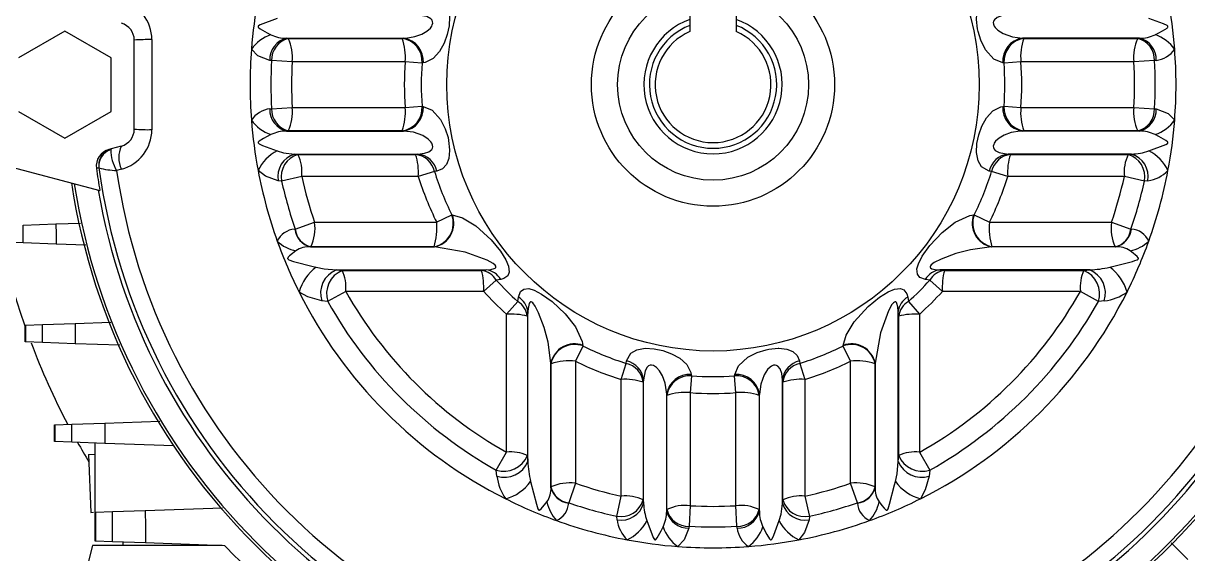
# Model space of a CAD drawing. Header units: millimetres. Extents: x 100 to 940, y 100 to 694.
# Drawn here: x 628.9 to 647.76, y 257.31 to 265.9 of the extents above; entities that cross this region are included whole.
import ezdxf

# ---------------------------------------------------------------- set-up
doc = ezdxf.new("R2010")
doc.units = ezdxf.units.MM

msp = doc.modelspace()

# ---------------------------------------------------------------- linework, layer by layer
at = {"color": 1, "linetype": 'Continuous'}
for p, q in [((639.694, 266.127), (639.694, 265.767)), ((640.444, 266.127), (640.444, 265.767)), ((629.569, 265.774), (628.819, 265.341)), ((630.319, 265.341), (629.569, 265.774)), ((630.694, 264.186), (630.694, 265.63)), ((630.978, 265.637), (630.978, 264.179)), ((633.16, 265.659), (635.056, 265.659)), ((633.16, 265.659), (633.188, 265.656)), ((633.188, 265.656), (635.035, 265.656)), ((635.035, 265.656), (635.056, 265.659)), ((646.977, 265.659), (645.081, 265.659)), ((645.081, 265.659), (645.102, 265.656)), ((645.102, 265.656), (646.949, 265.656)), ((646.949, 265.656), (646.977, 265.659)), ((630.319, 264.475), (630.319, 265.341)), ((632.917, 265.297), (632.889, 265.3)), ((633.251, 265.279), (632.917, 265.297)), ((635.081, 265.279), (633.251, 265.279)), ((635.354, 265.258), (635.081, 265.279)), ((635.375, 265.261), (635.354, 265.258)), ((644.783, 265.258), (644.762, 265.261)), ((645.056, 265.279), (644.783, 265.258)), ((646.886, 265.279), (645.056, 265.279)), ((647.22, 265.297), (646.886, 265.279)), ((647.248, 265.3), (647.22, 265.297)), ((628.819, 264.475), (629.569, 264.042)), ((629.569, 264.042), (630.319, 264.475)), ((632.889, 264.516), (632.917, 264.519)), ((632.917, 264.519), (633.251, 264.538)), ((633.251, 264.538), (635.081, 264.538)), ((635.081, 264.538), (635.354, 264.558)), ((635.354, 264.558), (635.375, 264.555)), ((644.762, 264.555), (644.783, 264.558)), ((644.783, 264.558), (645.056, 264.538)), ((645.056, 264.538), (646.886, 264.538)), ((646.886, 264.538), (647.22, 264.519)), ((647.22, 264.519), (647.248, 264.516)), ((633.188, 264.16), (633.16, 264.157)), ((633.16, 264.157), (635.056, 264.157)), ((635.035, 264.16), (633.188, 264.16)), ((635.056, 264.157), (635.035, 264.16)), ((645.102, 264.16), (645.081, 264.157)), ((646.977, 264.157), (645.081, 264.157)), ((646.949, 264.16), (645.102, 264.16)), ((646.977, 264.157), (646.949, 264.16)), ((630.326, 263.872), (630.485, 263.915)), ((630.285, 263.861), (630.326, 263.872)), ((630.326, 263.872), (630.311, 263.855)), ((633.289, 263.784), (635.288, 263.784)), ((633.289, 263.784), (633.343, 263.778)), ((633.343, 263.778), (635.25, 263.778)), ((635.25, 263.778), (635.288, 263.784)), ((646.849, 263.784), (644.849, 263.784)), ((644.849, 263.784), (644.888, 263.778)), ((644.888, 263.778), (646.794, 263.778)), ((646.794, 263.778), (646.849, 263.784)), ((628.631, 263.596), (630.134, 263.193)), ((630.121, 263.56), (630.12, 263.563)), ((630.486, 263.539), (630.407, 263.517)), ((633.079, 263.347), (633.024, 263.353)), ((633.405, 263.42), (633.079, 263.347)), ((635.294, 263.42), (633.405, 263.42)), ((635.555, 263.501), (635.294, 263.42)), ((635.594, 263.507), (635.555, 263.501)), ((644.582, 263.501), (644.543, 263.507)), ((644.843, 263.42), (644.582, 263.501)), ((646.732, 263.42), (644.843, 263.42)), ((647.058, 263.347), (646.732, 263.42)), ((647.113, 263.353), (647.058, 263.347)), ((635.591, 262.68), (635.836, 262.802)), ((635.836, 262.802), (635.845, 262.801)), ((644.292, 262.801), (644.301, 262.802)), ((644.301, 262.802), (644.546, 262.68)), ((628.895, 262.635), (629.425, 262.653)), ((629.425, 262.653), (629.824, 262.667)), ((633.299, 262.57), (633.615, 262.679)), ((633.615, 262.679), (635.591, 262.68)), ((644.546, 262.68), (646.522, 262.679)), ((646.522, 262.679), (646.838, 262.57)), ((633.292, 262.569), (633.299, 262.57)), ((646.838, 262.57), (646.845, 262.569)), ((628.896, 262.344), (628.621, 262.353)), ((629.426, 262.325), (628.896, 262.344)), ((629.907, 262.308), (629.426, 262.325)), ((633.555, 262.283), (633.549, 262.282)), ((633.549, 262.282), (635.558, 262.282)), ((635.55, 262.283), (633.555, 262.283)), ((635.558, 262.282), (635.55, 262.283)), ((644.587, 262.283), (644.579, 262.282)), ((646.589, 262.282), (644.579, 262.282)), ((646.582, 262.283), (644.587, 262.283)), ((646.589, 262.282), (646.582, 262.283)), ((633.967, 261.909), (636.393, 261.909)), ((633.967, 261.909), (634.063, 261.9)), ((634.063, 261.9), (636.318, 261.9)), ((636.318, 261.9), (636.393, 261.909)), ((646.17, 261.909), (643.744, 261.909)), ((643.744, 261.909), (643.819, 261.9)), ((643.819, 261.9), (646.074, 261.9)), ((646.074, 261.9), (646.17, 261.909)), ((636.556, 261.744), (636.353, 261.561)), ((636.629, 261.755), (636.556, 261.744)), ((643.581, 261.744), (643.508, 261.755)), ((643.785, 261.561), (643.581, 261.744)), ((634.118, 261.561), (633.826, 261.397)), ((636.353, 261.561), (634.118, 261.561)), ((636.904, 261.396), (636.915, 261.469)), ((643.222, 261.469), (643.233, 261.396)), ((646.019, 261.561), (643.785, 261.561)), ((646.311, 261.397), (646.019, 261.561)), ((633.826, 261.397), (633.729, 261.407)), ((636.721, 261.192), (636.904, 261.396)), ((643.233, 261.396), (643.416, 261.192)), ((646.408, 261.407), (646.311, 261.397)), ((636.721, 258.957), (636.721, 261.192)), ((637.069, 261.233), (637.061, 261.158)), ((637.061, 261.158), (637.061, 258.902)), ((637.069, 258.806), (637.069, 261.233)), ((643.068, 258.806), (643.068, 261.233)), ((643.076, 261.158), (643.068, 261.233)), ((643.076, 258.902), (643.076, 261.158)), ((643.416, 261.192), (643.416, 258.957)), ((628.925, 260.741), (628.925, 261.013)), ((628.925, 261.013), (628.931, 261.013)), ((628.931, 261.013), (629.205, 261.022)), ((629.205, 261.022), (629.736, 261.041)), ((629.736, 261.041), (630.314, 261.061)), ((628.931, 260.741), (628.925, 260.741)), ((629.206, 260.731), (628.931, 260.741)), ((629.737, 260.713), (629.206, 260.731)), ((630.461, 260.687), (629.737, 260.713)), ((637.961, 260.684), (637.962, 260.676)), ((642.175, 260.676), (642.176, 260.684)), ((637.962, 260.676), (637.84, 260.431)), ((642.297, 260.431), (642.175, 260.676)), ((637.443, 258.388), (637.443, 260.398)), ((637.444, 260.389), (637.443, 260.398)), ((637.444, 258.395), (637.444, 260.389)), ((637.84, 260.431), (637.84, 258.455)), ((638.58, 260.133), (638.662, 260.395)), ((638.662, 260.395), (638.668, 260.434)), ((641.469, 260.434), (641.475, 260.395)), ((641.475, 260.395), (641.557, 260.133)), ((642.297, 258.455), (642.297, 260.431)), ((642.694, 260.398), (642.693, 260.389)), ((642.693, 260.389), (642.694, 258.395)), ((642.694, 258.388), (642.694, 260.398)), ((638.58, 258.245), (638.58, 260.133)), ((638.944, 260.128), (638.939, 260.089)), ((638.944, 258.128), (638.944, 260.128)), ((639.718, 260.194), (639.698, 259.92)), ((639.716, 260.215), (639.718, 260.194)), ((640.419, 260.194), (640.421, 260.215)), ((640.439, 259.92), (640.419, 260.194)), ((641.193, 258.128), (641.193, 260.128)), ((641.198, 260.089), (641.193, 260.128)), ((641.557, 260.133), (641.557, 258.245)), ((638.939, 260.089), (638.939, 258.183)), ((641.198, 258.183), (641.198, 260.089)), ((639.318, 257.999), (639.318, 259.895)), ((639.321, 259.874), (639.318, 259.895)), ((639.321, 258.027), (639.321, 259.874)), ((639.698, 259.92), (639.698, 258.091)), ((640.439, 258.091), (640.439, 259.92)), ((640.819, 259.895), (640.816, 259.874)), ((640.816, 259.874), (640.816, 258.027)), ((640.819, 257.999), (640.819, 259.895)), ((629.401, 259.128), (629.401, 259.4)), ((629.401, 259.4), (629.407, 259.4)), ((629.407, 259.4), (629.681, 259.41)), ((629.681, 259.41), (630.214, 259.428)), ((630.214, 259.428), (631.106, 259.46)), ((629.407, 259.128), (629.401, 259.128)), ((629.682, 259.119), (629.407, 259.128)), ((630.215, 259.1), (629.682, 259.119)), ((630.059, 257.985), (630.059, 259.106)), ((631.336, 259.061), (630.215, 259.1)), ((629.954, 258.919), (630.059, 258.923)), ((629.954, 258.919), (629.987, 257.982)), ((636.557, 258.666), (636.721, 258.957)), ((637.061, 258.902), (637.069, 258.806)), ((643.068, 258.806), (643.076, 258.902)), ((643.416, 258.957), (643.58, 258.666)), ((636.568, 258.569), (636.557, 258.666)), ((643.58, 258.666), (643.57, 258.569)), ((637.84, 258.455), (637.731, 258.138)), ((642.407, 258.138), (642.297, 258.455)), ((637.443, 258.388), (637.444, 258.395)), ((638.508, 257.918), (638.58, 258.245)), ((641.557, 258.245), (641.63, 257.918)), ((642.694, 258.395), (642.694, 258.388)), ((630.872, 258.013), (632.12, 258.057)), ((637.731, 258.138), (637.73, 258.132)), ((638.939, 258.183), (638.944, 258.128)), ((639.698, 258.091), (639.68, 257.757)), ((640.457, 257.757), (640.439, 258.091)), ((641.193, 258.128), (641.198, 258.183)), ((642.407, 258.132), (642.407, 258.138)), ((629.987, 257.982), (630.035, 257.984)), ((630.059, 257.516), (630.059, 257.985)), ((630.059, 257.985), (630.064, 257.985)), ((630.064, 257.985), (630.338, 257.994)), ((630.338, 257.994), (630.872, 258.013)), ((638.514, 257.863), (638.508, 257.918)), ((639.318, 257.999), (639.321, 258.027)), ((640.816, 258.027), (640.819, 257.999)), ((641.63, 257.918), (641.624, 257.863)), ((639.68, 257.757), (639.677, 257.728)), ((640.46, 257.728), (640.457, 257.757)), ((630.064, 257.516), (630.059, 257.516)), ((630.34, 257.506), (630.064, 257.516)), ((630.875, 257.487), (630.34, 257.506)), ((630.506, 257.5), (630.506, 257.444)), ((632.161, 257.443), (630.875, 257.487)), ((647.488, 257.489), (647.549, 257.427)), ((630.014, 257.444), (629.211, 254.221)), ((632.119, 257.444), (630.014, 257.444)), ((631.631, 257.444), (631.631, 257.461)), ((647.758, 257.218), (647.549, 257.427))]:
    msp.add_line(p, q, dxfattribs=at)
at = {"color": 1, "linetype": 'Continuous', "flags": 128}
for points in [[(635.594, 266.309), (635.721, 266.24), (635.776, 266.143), (635.8, 266.005), (635.793, 265.862), (635.764, 265.721), (635.712, 265.58), (635.637, 265.446), (635.536, 265.334), (635.408, 265.267), (635.375, 265.261)], [(644.762, 265.261), (644.62, 265.32), (644.484, 265.471), (644.405, 265.626), (644.362, 265.766), (644.352, 265.811), (644.336, 265.965), (644.336, 265.974), (644.35, 266.102), (644.388, 266.2), (644.451, 266.272), (644.543, 266.309)], [(633.009, 265.981), (632.734, 265.877), (632.706, 265.859), (632.702, 265.854), (632.7, 265.848), (632.699, 265.844), (632.701, 265.84), (632.705, 265.833), (632.731, 265.812), (632.846, 265.749), (632.907, 265.717)], [(635.056, 265.659), (635.093, 265.661), (635.238, 265.685), (635.351, 265.725), (635.434, 265.773), (635.49, 265.824), (635.512, 265.855), (635.521, 265.875), (635.528, 265.903), (635.527, 265.926), (635.517, 265.952), (635.497, 265.975), (635.434, 266.009), (635.288, 266.032)], [(644.849, 266.032), (644.744, 266.02), (644.671, 265.995), (644.627, 265.96), (644.614, 265.937), (644.609, 265.915), (644.612, 265.887), (644.624, 265.856), (644.641, 265.832), (644.682, 265.79), (644.768, 265.734), (644.92, 265.68), (645.081, 265.659)], [(647.23, 265.717), (647.352, 265.781), (647.423, 265.824), (647.433, 265.834), (647.436, 265.839), (647.438, 265.845), (647.437, 265.85), (647.434, 265.855), (647.423, 265.865), (647.366, 265.893), (647.129, 265.981)], [(632.889, 265.3), (632.696, 265.374), (632.59, 265.481)], [(635.375, 264.555), (635.518, 264.496), (635.654, 264.345), (635.732, 264.19), (635.776, 264.05), (635.785, 264.005), (635.801, 263.851), (635.801, 263.842), (635.787, 263.714), (635.749, 263.616), (635.686, 263.544), (635.594, 263.507)], [(644.543, 263.507), (644.416, 263.576), (644.362, 263.673), (644.337, 263.811), (644.344, 263.954), (644.374, 264.096), (644.425, 264.237), (644.5, 264.37), (644.601, 264.482), (644.729, 264.549), (644.762, 264.555)], [(647.248, 264.516), (647.441, 264.442), (647.547, 264.335)], [(632.907, 264.099), (632.785, 264.035), (632.714, 263.992), (632.704, 263.982), (632.701, 263.977), (632.699, 263.971), (632.7, 263.966), (632.703, 263.961), (632.714, 263.951), (632.771, 263.923), (633.009, 263.835)], [(635.288, 263.784), (635.393, 263.796), (635.466, 263.821), (635.511, 263.856), (635.524, 263.879), (635.528, 263.901), (635.525, 263.929), (635.513, 263.96), (635.497, 263.984), (635.455, 264.026), (635.369, 264.082), (635.217, 264.136), (635.056, 264.157)], [(645.081, 264.157), (645.044, 264.155), (644.899, 264.131), (644.786, 264.091), (644.703, 264.043), (644.647, 263.992), (644.625, 263.961), (644.616, 263.941), (644.609, 263.913), (644.61, 263.89), (644.621, 263.864), (644.64, 263.841), (644.704, 263.807), (644.849, 263.784)], [(647.129, 263.835), (647.403, 263.94), (647.431, 263.957), (647.435, 263.962), (647.438, 263.968), (647.438, 263.972), (647.437, 263.976), (647.432, 263.983), (647.406, 264.004), (647.291, 264.067), (647.23, 264.099)], [(630.259, 263.844), (630.278, 263.855), (630.326, 263.872)], [(633.009, 263.835), (633.112, 263.806), (633.289, 263.784)], [(630.12, 263.563), (630.113, 263.561), (630.079, 263.551)], [(633.024, 263.353), (632.818, 263.424), (632.699, 263.516)], [(635.845, 262.801), (636.012, 262.753), (636.229, 262.62), (636.475, 262.394), (636.627, 262.21), (636.713, 262.071), (636.756, 261.967), (636.766, 261.874), (636.744, 261.815), (636.68, 261.768), (636.629, 261.755)], [(643.508, 261.755), (643.42, 261.787), (643.379, 261.841), (643.372, 261.923), (643.395, 262.009), (643.458, 262.132), (643.582, 262.302), (643.781, 262.513), (643.992, 262.679), (644.228, 262.79), (644.292, 262.801)], [(628.896, 262.344), (628.896, 262.429), (628.896, 262.515), (628.895, 262.635)], [(629.425, 262.653), (629.425, 262.649), (629.426, 262.49), (629.426, 262.404), (629.426, 262.325)], [(633.312, 262.218), (633.256, 262.172), (633.21, 262.134), (633.188, 262.113), (633.179, 262.101), (633.178, 262.096), (633.178, 262.091), (633.18, 262.087), (633.184, 262.082), (633.199, 262.073), (633.275, 262.046), (633.589, 261.966), (633.642, 261.953)], [(636.393, 261.909), (636.471, 261.915), (636.525, 261.929), (636.54, 261.937), (636.55, 261.949), (636.551, 261.959), (636.548, 261.971), (636.537, 261.986), (636.509, 262.01), (636.409, 262.066), (636.053, 262.196), (635.558, 262.282)], [(644.579, 262.282), (644.238, 262.235), (644.002, 262.172), (643.766, 262.084), (643.653, 262.027), (643.604, 261.99), (643.591, 261.974), (643.586, 261.962), (643.587, 261.951), (643.594, 261.94), (643.615, 261.928), (643.695, 261.912), (643.744, 261.909)], [(646.495, 261.953), (646.863, 262.047), (646.901, 262.058), (646.938, 262.073), (646.955, 262.084), (646.958, 262.088), (646.959, 262.093), (646.959, 262.097), (646.956, 262.104), (646.937, 262.126), (646.846, 262.2), (646.825, 262.218)], [(633.642, 261.953), (633.769, 261.928), (633.967, 261.909)], [(633.729, 261.407), (633.505, 261.47), (633.363, 261.549)], [(636.915, 261.469), (636.948, 261.556), (637.002, 261.598), (637.084, 261.605), (637.17, 261.581), (637.292, 261.518), (637.463, 261.395), (637.673, 261.195), (637.84, 260.984), (637.951, 260.748), (637.961, 260.684)], [(642.176, 260.684), (642.223, 260.851), (642.357, 261.068), (642.582, 261.314), (642.767, 261.466), (642.906, 261.553), (643.01, 261.596), (643.103, 261.606), (643.162, 261.584), (643.209, 261.52), (643.222, 261.469)], [(637.443, 260.398), (637.396, 260.738), (637.332, 260.975), (637.244, 261.211), (637.187, 261.323), (637.15, 261.373), (637.135, 261.386), (637.123, 261.39), (637.111, 261.39), (637.101, 261.382), (637.088, 261.362), (637.072, 261.282), (637.069, 261.233)], [(643.068, 261.233), (643.061, 261.311), (643.048, 261.364), (643.039, 261.379), (643.028, 261.389), (643.017, 261.391), (643.006, 261.387), (642.991, 261.376), (642.967, 261.349), (642.91, 261.248), (642.781, 260.892), (642.694, 260.398)], [(628.931, 261.013), (628.931, 260.923), (628.931, 260.833), (628.931, 260.741)], [(629.206, 260.731), (629.206, 260.821), (629.205, 260.911), (629.205, 261.022)], [(629.736, 261.041), (629.736, 261.038), (629.737, 260.878), (629.737, 260.787), (629.737, 260.713)], [(638.668, 260.434), (638.737, 260.561), (638.834, 260.615), (638.971, 260.64), (639.114, 260.633), (639.256, 260.603), (639.397, 260.552), (639.531, 260.477), (639.642, 260.375), (639.71, 260.248), (639.716, 260.215)], [(640.421, 260.215), (640.481, 260.357), (640.631, 260.493), (640.786, 260.571), (640.927, 260.615), (640.971, 260.624), (641.126, 260.64), (641.134, 260.64), (641.262, 260.627), (641.361, 260.589), (641.433, 260.525), (641.469, 260.434)], [(639.318, 259.895), (639.316, 259.933), (639.291, 260.077), (639.251, 260.191), (639.203, 260.274), (639.153, 260.33), (639.122, 260.351), (639.102, 260.361), (639.074, 260.367), (639.051, 260.366), (639.025, 260.356), (639.002, 260.336), (638.968, 260.273), (638.944, 260.128)], [(641.193, 260.128), (641.181, 260.232), (641.156, 260.306), (641.121, 260.35), (641.098, 260.363), (641.075, 260.368), (641.048, 260.365), (641.017, 260.352), (640.992, 260.336), (640.95, 260.295), (640.895, 260.209), (640.841, 260.057), (640.819, 259.895)], [(629.407, 259.4), (629.407, 259.306), (629.407, 259.128)], [(629.682, 259.119), (629.682, 259.213), (629.681, 259.311), (629.681, 259.41)], [(630.214, 259.428), (630.214, 259.426), (630.214, 259.266), (630.215, 259.171), (630.215, 259.1)], [(643.024, 258.482), (643.049, 258.608), (643.068, 258.806)], [(637.113, 258.482), (637.207, 258.113), (637.219, 258.075), (637.233, 258.038), (637.244, 258.021), (637.248, 258.019), (637.253, 258.017), (637.258, 258.018), (637.265, 258.021), (637.287, 258.04), (637.36, 258.13), (637.379, 258.151)], [(642.759, 258.151), (642.805, 258.096), (642.842, 258.049), (642.863, 258.027), (642.876, 258.019), (642.881, 258.017), (642.885, 258.017), (642.889, 258.019), (642.894, 258.023), (642.904, 258.038), (642.93, 258.115), (643.011, 258.429), (643.024, 258.482)], [(643.57, 258.569), (643.507, 258.345), (643.427, 258.202)], [(641.141, 257.848), (641.171, 257.951), (641.193, 258.128)], [(630.064, 257.985), (630.064, 257.704), (630.064, 257.516)], [(630.34, 257.506), (630.339, 257.659), (630.338, 257.811), (630.338, 257.994)], [(630.872, 258.013), (630.874, 257.753), (630.874, 257.599), (630.875, 257.487)], [(641.624, 257.863), (641.553, 257.658), (641.461, 257.538)], [(638.996, 257.848), (639.1, 257.573), (639.118, 257.545), (639.123, 257.542), (639.128, 257.539), (639.133, 257.539), (639.137, 257.54), (639.144, 257.544), (639.164, 257.57), (639.227, 257.685), (639.26, 257.747)], [(639.677, 257.728), (639.603, 257.535), (639.496, 257.43)], [(640.878, 257.747), (640.942, 257.625), (640.985, 257.554), (640.995, 257.543), (641, 257.54), (641.006, 257.539), (641.011, 257.54), (641.016, 257.543), (641.026, 257.554), (641.054, 257.611), (641.141, 257.848)]]:
    msp.add_lwpolyline(points, dxfattribs=at)
at = {"color": 1, "linetype": 'Continuous'}
for radius in [4.313, 1.969, 1.547]:
    msp.add_circle((640.069, 264.908), radius, dxfattribs=at)
for centre, radius, start, end in [((640.069, 264.908), 11.813, 160.7369, 199.3156), ((630.315, 265.637), 0.663, 0, 75), ((640.069, 264.908), 7.5, 169.3045, 175.6207), ((640.069, 264.908), 7.5, 4.3793, 10.6955), ((630.412, 265.63), 0.281, 0, 75), ((640.069, 264.908), 1.12, 109.556, 70.444), ((640.069, 264.908), 1.031, 111.3237, 68.6763), ((630.918, 262.437), 3.2, 88.9252, 94.0146), ((633.115, 265.108), 0.644, 108.8473, 144.5918), ((633.246, 265.312), 0.358, 104.0054, 181.9467), ((633.171, 266.285), 0.627, 245.0817, 268.9483), ((633.275, 265.309), 0.358, 104.0099, 181.9536), ((632.581, 265.36), 0.675, 353.0485, 25.9548), ((634.982, 265.286), 0.374, 355.7171, 81.8377), ((634.195, 265.362), 0.89, 354.6462, 19.3158), ((635.003, 265.289), 0.374, 355.6792, 81.8353), ((640.069, 264.908), 0.938, 113.5782, 66.4218), ((645.134, 265.289), 0.374, 98.1647, 184.3208), ((645.155, 265.286), 0.374, 98.1623, 184.2829), ((645.942, 265.362), 0.89, 160.6842, 185.3538), ((647.556, 265.36), 0.675, 154.0452, 186.9515), ((646.863, 265.309), 0.358, 358.0464, 75.9901), ((646.981, 266.218), 0.559, 269.5872, 296.3828), ((646.891, 265.312), 0.358, 358.0533, 75.9946), ((647.022, 265.108), 0.644, 35.4082, 71.1527), ((640.069, 264.908), 7.5, 175.6207, 184.3793), ((647.195, 265.724), 0.428, 277.1673, 325.3407), ((640.069, 264.908), 7.5, 355.6207, 4.3793), ((640.069, 264.908), 7.162, 176.8894, 183.1106), ((640.069, 264.908), 6.828, 176.8894, 183.1106), ((640.069, 264.908), 5.001, 175.7518, 184.2482), ((640.069, 264.908), 4.727, 175.7518, 184.2482), ((640.069, 264.908), 4.727, 355.7518, 4.2482), ((640.069, 264.908), 5.001, 355.7518, 4.2482), ((640.069, 264.908), 6.828, 356.8894, 3.1106), ((640.069, 264.908), 7.162, 356.8894, 3.1106), ((632.942, 264.092), 0.428, 97.1673, 145.3407), ((633.246, 264.504), 0.358, 178.0533, 255.9946), ((633.275, 264.507), 0.358, 178.0464, 255.9901), ((632.581, 264.456), 0.675, 334.0452, 6.9515), ((634.982, 264.53), 0.374, 278.1623, 4.2829), ((634.195, 264.455), 0.89, 340.6842, 5.3538), ((635.003, 264.527), 0.374, 278.1647, 4.3208), ((645.134, 264.527), 0.374, 175.6792, 261.8353), ((645.155, 264.53), 0.374, 175.7171, 261.8377), ((645.942, 264.455), 0.89, 174.6462, 199.3158), ((647.556, 264.456), 0.675, 173.0485, 205.9548), ((646.863, 264.507), 0.358, 284.0099, 1.9536), ((646.891, 264.504), 0.358, 284.0054, 1.9467), ((640.069, 264.908), 7.5, 184.3793, 190.6955), ((633.115, 264.708), 0.644, 215.4082, 251.1527), ((647.022, 264.708), 0.644, 288.8473, 324.5918), ((640.069, 264.908), 7.5, 349.3045, 355.6207), ((630.412, 264.186), 0.281, 285, 0), ((630.315, 264.179), 0.663, 285, 0), ((630.918, 267.379), 3.2, 265.9854, 271.0748), ((633.156, 263.598), 0.559, 89.5872, 116.3828), ((646.966, 263.531), 0.627, 65.0817, 88.9483), ((630.874, 263.728), 0.432, 154.3672, 206.0092), ((630.358, 263.589), 0.281, 104.9938, 187.7222), ((630.399, 263.6), 0.281, 119.8858, 187.714), ((630.396, 263.591), 0.277, 107.9015, 186.5924), ((630.987, 263.864), 0.676, 180.7674, 210.8834), ((633.314, 263.229), 0.679, 116.7376, 154.9909), ((633.399, 263.419), 0.381, 106.8415, 189.9736), ((633.454, 263.414), 0.381, 106.8803, 190.0459), ((632.759, 263.493), 0.651, 353.5387, 26.001), ((635.209, 263.426), 0.355, 12.2899, 83.3833), ((634.424, 263.495), 0.873, 355.0921, 18.9758), ((635.248, 263.431), 0.355, 12.3474, 83.3921), ((644.89, 263.431), 0.355, 96.6079, 167.6526), ((644.929, 263.426), 0.355, 96.6167, 167.7101), ((645.713, 263.495), 0.873, 161.0242, 184.9079), ((647.379, 263.493), 0.651, 153.999, 186.4613), ((646.683, 263.414), 0.381, 349.9541, 73.1197), ((646.818, 264.738), 0.955, 271.8519, 288.9961), ((646.738, 263.419), 0.381, 350.0264, 73.1585), ((646.823, 263.229), 0.679, 25.0091, 63.2624), ((640.069, 264.908), 10.081, 187.7332, 189.796), ((630.481, 265.012), 1.497, 256.0741, 267.1523), ((640.069, 264.908), 10.039, 187.7196, 262.2804), ((640.069, 264.908), 9.761, 188.1901, 261.8099), ((640.069, 264.908), 7.5, 190.6955, 199.7576), ((640.069, 264.908), 10.039, 277.7196, 352.2804), ((640.069, 264.908), 9.761, 278.1901, 351.8099), ((647.041, 263.903), 0.555, 277.5494, 315.7702), ((640.069, 264.908), 7.5, 340.2424, 349.3045), ((640.069, 264.908), 7.162, 192.5893, 199.0533), ((640.069, 264.908), 6.828, 192.5893, 199.0533), ((640.069, 264.908), 5.001, 197.3103, 206.4605), ((640.069, 264.908), 4.727, 197.3103, 206.4605), ((640.069, 264.908), 4.727, 333.5395, 342.6897), ((640.069, 264.908), 5.001, 333.5395, 342.6897), ((640.069, 264.908), 6.828, 340.9467, 347.4107), ((640.069, 264.908), 7.162, 340.9467, 347.4107), ((640.069, 264.908), 10.515, 188.7098, 261.2902), ((640.069, 264.908), 10.471, 188.8161, 261.1839), ((640.069, 264.908), 10.106, 189.732, 260.268), ((640.069, 264.908), 10.515, 278.7098, 351.2902), ((640.069, 264.908), 10.471, 278.8161, 351.1839), ((640.069, 264.908), 10.106, 279.732, 350.268), ((635.472, 262.665), 0.39, 281.5637, 20.5336), ((635.48, 262.664), 0.39, 281.5749, 20.5698), ((644.657, 262.664), 0.39, 159.4302, 258.4251), ((644.666, 262.665), 0.39, 159.4664, 258.4363), ((632.876, 262.588), 0.745, 335.8285, 7.0311), ((634.559, 262.587), 1.037, 342.9541, 5.1078), ((645.579, 262.587), 1.037, 174.8922, 197.0459), ((647.261, 262.588), 0.745, 172.9689, 204.1715), ((633.316, 262.234), 0.336, 94.109, 155.6776), ((633.621, 262.605), 0.33, 186.1565, 257.402), ((633.627, 262.605), 0.33, 186.1626, 257.4019), ((646.51, 262.605), 0.33, 282.5981, 353.8374), ((646.517, 262.605), 0.33, 282.598, 353.8435), ((646.823, 262.237), 0.333, 24.0384, 86.175), ((640.069, 264.908), 7.5, 199.7576, 206.6048), ((633.433, 262.825), 0.619, 226.9549, 258.7248), ((633.528, 261.892), 0.391, 86.9159, 123.4931), ((646.619, 261.927), 0.357, 54.6935, 94.8975), ((640.069, 264.908), 7.5, 333.3952, 340.2424), ((646.704, 262.825), 0.619, 281.2752, 313.0451), ((634.074, 261.355), 0.738, 125.8488, 164.7301), ((634.12, 261.529), 0.409, 111.9756, 197.3538), ((634.218, 261.52), 0.41, 112.161, 197.527), ((633.448, 261.627), 0.673, 354.3894, 24.0249), ((636.284, 261.589), 0.313, 29.6832, 83.7494), ((635.324, 261.628), 1.031, 356.2533, 15.306), ((636.359, 261.599), 0.312, 29.9937, 83.7453), ((643.778, 261.599), 0.312, 96.2547, 150.0063), ((643.853, 261.589), 0.313, 96.2506, 150.3168), ((644.813, 261.628), 1.031, 164.694, 183.7467), ((646.689, 261.627), 0.673, 155.9751, 185.6106), ((645.92, 261.52), 0.41, 342.473, 67.839), ((646.114, 263.54), 1.632, 271.9809, 283.5058), ((646.017, 261.529), 0.409, 342.6462, 68.0244), ((646.063, 261.355), 0.738, 15.2699, 54.1512), ((640.069, 264.908), 4.727, 222.014, 227.986), ((640.069, 264.908), 4.727, 312.014, 317.986), ((640.069, 264.908), 7.5, 206.6048, 243.3952), ((640.069, 264.908), 6.828, 209.3565, 240.6435), ((640.069, 264.908), 5.001, 222.014, 227.986), ((636.759, 261.199), 0.312, 6.2547, 60.0063), ((643.378, 261.199), 0.312, 119.9937, 173.7453), ((640.069, 264.908), 5.001, 312.014, 317.986), ((640.069, 264.908), 6.828, 299.3565, 330.6435), ((640.069, 264.908), 7.5, 296.6048, 333.3952), ((646.305, 262.216), 0.816, 277.2573, 305.1544), ((640.069, 264.908), 7.162, 209.3565, 240.6435), ((636.749, 261.124), 0.313, 6.2506, 60.3168), ((643.388, 261.124), 0.313, 119.6832, 173.7494), ((640.069, 264.908), 7.162, 299.3565, 330.6435), ((636.788, 260.163), 1.031, 74.694, 93.7467), ((643.349, 260.163), 1.031, 86.2533, 105.306), ((640.069, 264.908), 11.812, 200.7155, 207.7523), ((637.825, 260.32), 0.39, 69.4302, 168.4251), ((637.826, 260.311), 0.39, 69.4664, 168.4363), ((642.312, 260.311), 0.39, 11.5637, 110.5336), ((642.313, 260.32), 0.39, 11.5749, 110.5698), ((640.069, 264.908), 4.727, 243.5395, 252.6897), ((640.069, 264.908), 4.727, 287.3103, 296.4605), ((637.748, 259.398), 1.037, 84.8922, 107.0459), ((640.069, 264.908), 5.001, 243.5395, 252.6897), ((638.586, 260.048), 0.355, 6.6167, 77.7101), ((638.592, 260.087), 0.355, 6.6079, 77.6526), ((641.545, 260.087), 0.355, 102.3474, 173.3921), ((641.551, 260.048), 0.355, 102.2899, 173.3833), ((640.069, 264.908), 5.001, 287.3103, 296.4605), ((642.389, 259.398), 1.037, 72.9541, 95.1078), ((638.655, 259.264), 0.873, 71.0242, 94.9079), ((639.688, 259.842), 0.374, 85.6792, 171.8353), ((639.691, 259.821), 0.374, 85.7171, 171.8377), ((640.069, 264.908), 4.727, 265.7518, 274.2482), ((640.447, 259.821), 0.374, 8.1623, 94.2829), ((640.45, 259.842), 0.374, 8.1647, 94.3208), ((641.482, 259.264), 0.873, 85.0921, 108.9758), ((639.615, 259.035), 0.89, 84.6462, 109.3158), ((640.069, 264.908), 5.001, 265.7518, 274.2482), ((640.522, 259.035), 0.89, 70.6842, 95.3538), ((640.069, 264.908), 11.812, 209.3653, 211.1435), ((636.681, 259.057), 0.41, 252.473, 337.839), ((636.69, 258.96), 0.409, 252.6462, 338.0244), ((636.787, 258.288), 0.673, 65.9751, 95.6106), ((638.7, 258.863), 1.632, 181.9809, 193.5058), ((643.448, 258.96), 0.409, 201.9756, 287.3538), ((643.35, 258.288), 0.673, 84.3894, 114.0249), ((643.456, 259.057), 0.41, 202.161, 287.527), ((637.377, 258.672), 0.816, 187.2573, 215.1544), ((636.516, 258.914), 0.738, 285.2699, 324.1512), ((637.749, 257.715), 0.745, 82.9689, 114.1715), ((640.069, 264.908), 6.828, 250.9467, 257.4107), ((640.069, 264.908), 6.828, 282.5893, 289.0533), ((642.389, 257.715), 0.745, 65.8285, 97.0311), ((643.622, 258.914), 0.738, 215.8488, 254.7301), ((637.087, 258.358), 0.357, 324.6935, 4.8975), ((637.765, 258.46), 0.33, 192.598, 263.8435), ((637.766, 258.467), 0.33, 192.5981, 263.8374), ((638.654, 257.598), 0.651, 63.999, 96.4613), ((641.484, 257.598), 0.651, 83.5387, 116.001), ((642.371, 258.467), 0.33, 276.1626, 347.4019), ((642.372, 258.46), 0.33, 276.1565, 347.402), ((643.085, 258.367), 0.391, 176.9159, 213.4931), ((640.069, 264.908), 7.5, 243.3952, 250.2424), ((637.986, 258.272), 0.619, 191.2752, 223.0451), ((637.398, 258.154), 0.333, 294.0384, 356.175), ((640.069, 264.908), 7.162, 250.9467, 257.4107), ((638.574, 258.294), 0.381, 259.9541, 343.1197), ((638.58, 258.238), 0.381, 260.0264, 343.1585), ((639.899, 258.159), 0.955, 181.8519, 198.9961), ((639.616, 257.42), 0.675, 83.0485, 115.9548), ((640.069, 264.908), 6.828, 266.8894, 273.1106), ((640.521, 257.42), 0.675, 64.0452, 96.9515), ((641.558, 258.238), 0.381, 196.8415, 279.9736), ((641.563, 258.294), 0.381, 196.8803, 280.0459), ((640.069, 264.908), 7.162, 282.5893, 289.0533), ((642.742, 258.156), 0.336, 184.109, 245.6776), ((640.069, 264.908), 7.5, 289.7576, 296.6048), ((642.151, 258.272), 0.619, 316.9549, 348.7248), ((639.064, 257.936), 0.555, 187.5494, 225.7702), ((638.691, 258.011), 0.627, 335.0817, 358.9483), ((639.665, 258.086), 0.358, 194.0054, 271.9467), ((639.668, 258.114), 0.358, 194.0099, 271.9536), ((640.469, 258.114), 0.358, 268.0464, 345.9901), ((640.472, 258.086), 0.358, 268.0533, 345.9946), ((641.378, 257.995), 0.559, 179.5872, 206.3828), ((640.069, 264.908), 7.5, 250.2424, 259.3045), ((638.39, 258.153), 0.679, 295.0091, 333.2624), ((639.869, 257.955), 0.644, 198.8473, 234.5918), ((640.069, 264.908), 7.162, 266.8894, 273.1106), ((640.884, 257.782), 0.428, 187.1673, 235.3407), ((640.268, 257.955), 0.644, 305.4082, 341.1527), ((641.747, 258.153), 0.679, 206.7376, 244.9909), ((640.069, 264.908), 7.5, 280.6955, 289.7576), ((640.069, 264.908), 7.5, 259.3045, 265.6207), ((640.069, 264.908), 7.5, 274.3793, 280.6955), ((640.069, 264.908), 10.875, 223.3521, 226.6479), ((640.069, 264.908), 7.5, 265.6207, 274.3793)]:
    msp.add_arc(centre, radius, start, end, dxfattribs=at)

doc.saveas('drawing.dxf')
